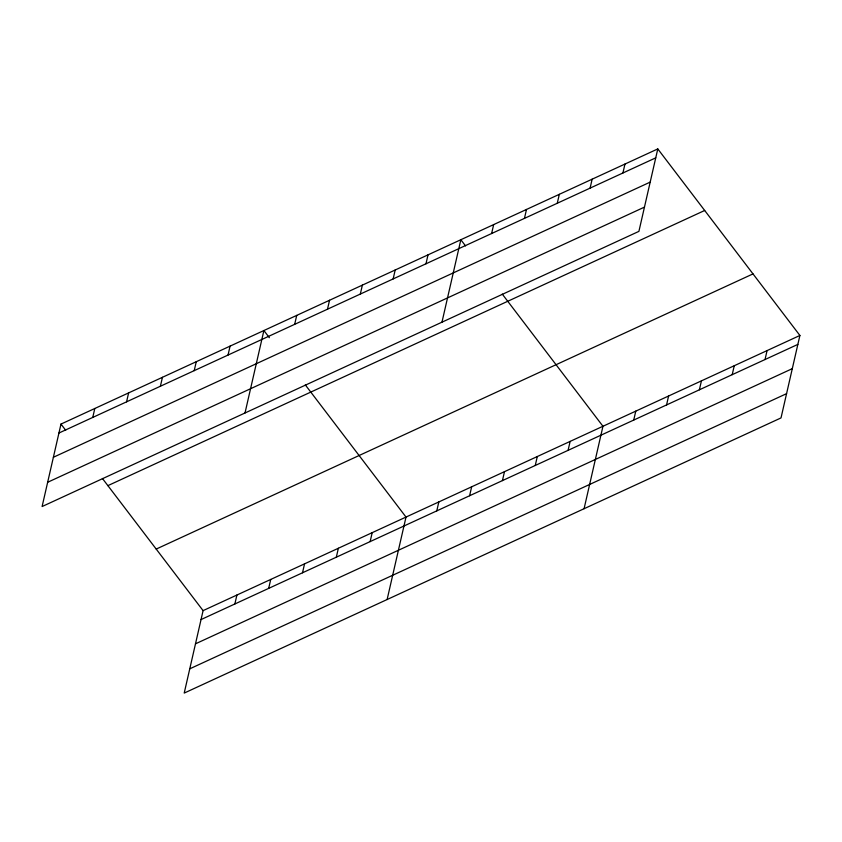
<?xml version="1.0" encoding="UTF-8"?>
<svg xmlns="http://www.w3.org/2000/svg" width="842" height="842" viewBox="0 0 842 842"><rect width="100%" height="100%" fill="white"/><g stroke="black" fill="none" stroke-linecap="round" stroke-linejoin="round"><path stroke-width="1.26" d="M60.982 424.084L42.1 506.537L638.91 231.371L657.791 148.918L60.982 424.084L65.676 430.241M92.757 417.432L94.799 408.486M126.574 401.834L128.626 392.898M160.39 386.246L162.443 377.311M194.218 370.648L196.26 361.713M228.035 355.061L230.076 346.125M245.011 412.98L263.893 330.527L269.366 337.705M102.408 478.456L203.09 610.629L184.209 693.082L781.018 417.916L799.9 335.463L657.791 148.918M294.679 324.328L296.721 315.392M234.865 603.977L236.907 595.031M327.496 309.193L329.548 300.257M268.682 588.379L270.735 579.443M360.323 294.058L362.376 285.122M302.499 572.792L304.551 563.845M393.151 278.934L395.193 269.987M336.326 557.193L338.368 548.258M425.978 263.799L428.02 254.852M370.143 541.606L372.185 532.66M441.966 322.181L460.848 239.728L465.531 245.875M387.12 599.525L406.012 517.072L305.32 384.91M491.623 233.529L493.665 224.593M436.788 510.873L438.829 501.937M524.45 218.394L526.492 209.458M469.604 495.738L471.657 486.802M557.267 203.259L559.32 194.323M502.432 480.603L504.484 471.667M590.095 188.124L592.147 179.188M535.259 465.468L537.301 456.532M622.922 172.989L624.964 164.053M568.087 450.344L570.129 441.397M584.074 508.726L602.956 426.273L502.274 294.1M633.731 420.074L635.773 411.138M666.559 404.939L668.601 396.003M699.376 389.804L701.428 380.868M732.203 374.669L734.256 365.733M765.031 359.534L767.073 350.598M58.94 433.02L655.739 157.854M53.383 457.28L650.192 182.114M47.657 482.277L644.467 207.111M107.881 485.645L704.691 210.479M156.202 549.068L753.001 273.903M203.09 610.629L799.9 335.463M201.049 619.565L797.858 344.399M195.491 643.825L792.301 368.659M189.766 668.822L786.575 393.656"/></g></svg>
